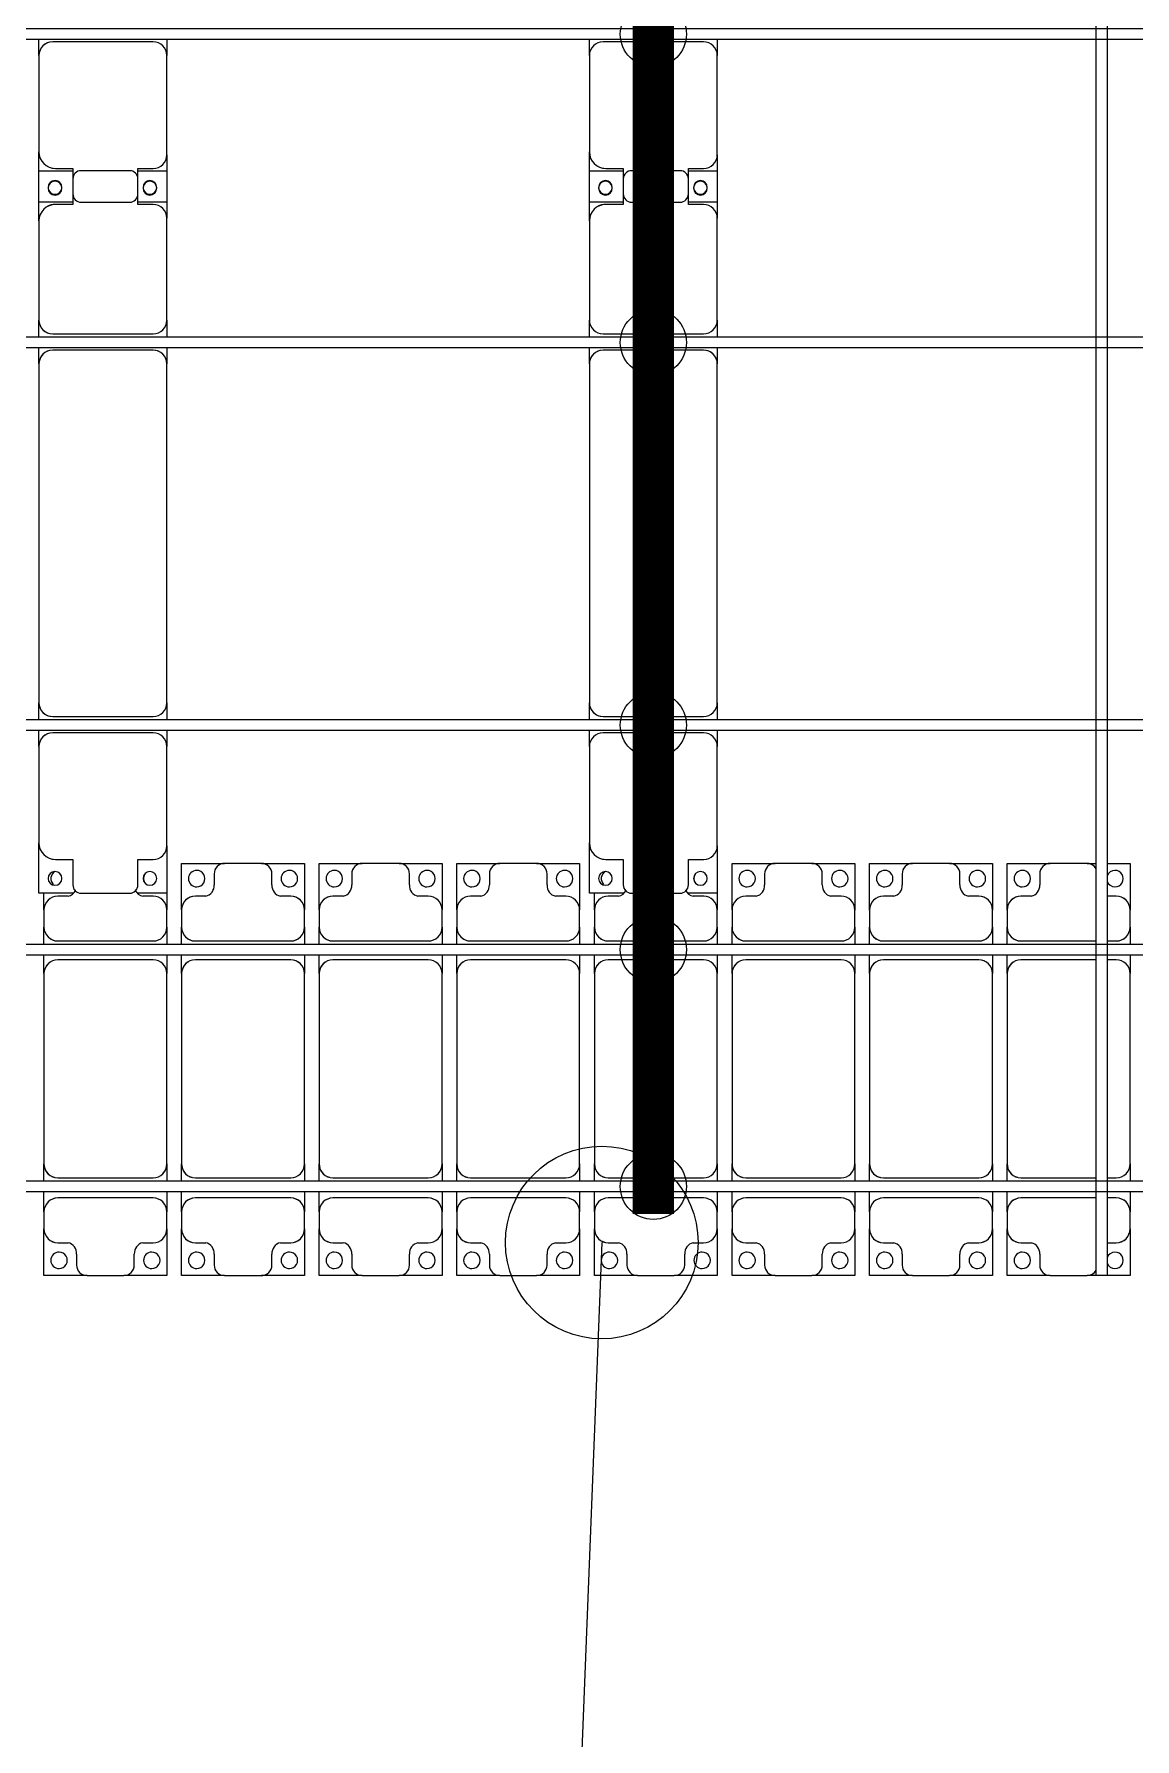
# Model space of a CAD drawing. Header units: millimetres. Extents: x -147246 to 112336, y -213734 to -86506.
# Drawn here: x -72365 to -68365, y -206202 to -200010 of the extents above; entities that cross this region are included whole.
import ezdxf

# ---------------------------------------------------------------- set-up
doc = ezdxf.new("R2010")
doc.units = ezdxf.units.MM
doc.layers.add('A-GENM', color=13, linetype='Continuous', lineweight=9)
doc.layers.add('S-BEAM', color=12, linetype='Continuous', lineweight=9)
for name, color, linetype in [('GC-BICH NEO', 6, 'Continuous'), ('GC-DAY NEO', 5, 'Continuous'), ('GC-HOP 40x60 GIA CUONG', 1, 'Continuous')]:
    doc.layers.add(name, color=color, linetype=linetype)

# ---------------------------------------------------------------- blocks, each defined once
blk = doc.blocks.new('Dầm C52 - Hộp 40x60-25898-BỐ TRÍ KHUNG KẾT CẤU BÈ PIN 05')
at = {"layer": 'S-BEAM', "color": 3, "lineweight": 25}
for p, q in [((-55982.1, 20), (55982.1, 20)), ((55982.1, 20), (55982.1, -20)), ((55982.1, -20), (-55982.1, -20))]:
    blk.add_line(p, q, dxfattribs=at)
blk = doc.blocks.new('Dai phao do pin - DẢI PHAO ĐỠ PIN-V13-BỐ TRÍ KHUNG KẾT CẤU BÈ PIN 05')
at = {"layer": 'A-GENM', "color": 7}
for p, q in [((-1312.2, 241.6), (-1129.7, 241.6)), ((-1312.2, 116.4), (-1312.2, 241.6)), ((-779.7, 241.6), (-1129.7, 241.6)), ((-779.7, 241.6), (-721.5, 241.6)), ((-729.7, -173.4), (-729.7, 191.6)), ((-681.5, 241.6), (-620.3, 241.6)), ((-670.3, 191.6), (-670.3, -173.4)), ((610.3, 241.6), (-620.3, 241.6)), ((610.3, 241.6), (668.5, 241.6)), ((660.3, -173.4), (660.3, 191.6)), ((708.5, 241.6), (769.7, 241.6)), ((719.7, 191.6), (719.7, -173.4)), ((1129.7, 241.6), (769.7, 241.6)), ((1129.7, 241.6), (1312.2, 241.6)), ((1197.8, 241.6), (1380.3, 241.6)), ((1197.8, 118.2), (1197.8, 241.6)), ((1312.2, 241.6), (1312.2, 118.2)), ((1730.3, 241.6), (1380.3, 241.6)), ((1730.3, 241.6), (1788.5, 241.6)), ((1780.3, -173.4), (1780.3, 191.6)), ((-1189.7, 181.6), (-1189.7, 118.2)), ((1189.7, 118.2), (1189.7, 181.6)), ((1320.3, 181.6), (1320.3, 118.2)), ((-1312.2, 88.2), (-1312.2, -88.2)), ((-1189.7, 118.2), (-1282.2, 118.2)), ((1282.2, 118.2), (1189.7, 118.2)), ((1197.8, 88.2), (1197.8, -88.2)), ((1320.3, 118.2), (1227.8, 118.2)), ((1312.2, -88.2), (1312.2, 88.2)), ((-1312.2, -223.4), (-1312.2, -116.4)), ((-1282.2, -118.2), (-1189.7, -118.2)), ((-1189.7, -118.2), (-1189.7, -173.4)), ((1189.7, -173.4), (1189.7, -118.2)), ((1189.7, -118.2), (1282.2, -118.2)), ((1197.8, -223.4), (1197.8, -118.2)), ((1227.8, -118.2), (1320.3, -118.2)), ((1312.2, -118.2), (1312.2, -223.4)), ((1320.3, -118.2), (1320.3, -173.4)), ((-1139.7, -223.4), (-1312.2, -223.4)), ((-1139.7, -223.4), (-779.7, -223.4)), ((-721.5, -223.4), (-779.7, -223.4)), ((-620.3, -223.4), (-681.5, -223.4)), ((-620.3, -223.4), (610.3, -223.4)), ((668.5, -223.4), (610.3, -223.4)), ((769.7, -223.4), (708.5, -223.4)), ((769.7, -223.4), (1139.7, -223.4)), ((1312.2, -223.4), (1139.7, -223.4)), ((1370.3, -223.4), (1197.8, -223.4)), ((1370.3, -223.4), (1730.3, -223.4)), ((1788.5, -223.4), (1730.3, -223.4))]:
    blk.add_line(p, q, dxfattribs=at)
for centre, radius, start, end in [((-1258.6, 183.2), 25, 0, 180), ((-1129.7, 181.6), 60, 90, 180), ((-1129.7, 181.6), 60, 150, 180), ((-779.7, 191.6), 50, 360, 90), ((-779.7, 191.6), 50, 360, 45), ((-620.3, 191.6), 50, 90, 180), ((-620.3, 191.6), 50, 105, 180), ((610.3, 191.6), 50, 360, 90), ((610.3, 191.6), 50, 15, 90), ((769.7, 191.6), 50, 90, 180), ((769.7, 191.6), 50, 135, 180), ((1129.7, 181.6), 60, 360, 90), ((1129.7, 181.6), 60, 360, 30), ((1248.6, 183.2), 25, 360, 180), ((1251.4, 183.2), 25, 0, 180), ((1380.3, 181.6), 60, 90, 180), ((1380.3, 181.6), 60, 150, 180), ((1730.3, 191.6), 50, 360, 90), ((1730.3, 191.6), 50, 360, 45), ((-1258.6, 183.2), 25, 180, 360), ((1248.6, 183.2), 25, 180, 0), ((1251.4, 183.2), 25, 180, 360), ((-1282.2, 88.2), 30, 90, 180), ((-1282.2, 88.2), 30, 120, 134.12017), ((1227.8, 88.2), 30, 90, 180), ((1282.2, 88.2), 30, 360, 90), ((-1282.2, -88.2), 30, 180, 270), ((-1282.2, -88.2), 30, 225.88029, 240), ((1227.8, -88.2), 30, 180, 270), ((1282.2, -88.2), 30, 270, 360), ((-1258.6, -161.8), 25, 0, 180), ((-1258.6, -161.8), 25, 180, 0), ((-1139.7, -173.4), 50, 180, 270), ((-1139.7, -173.4), 50, 180, 225), ((-779.7, -173.4), 50, 270, 360), ((-779.7, -173.4), 50, 315, 360), ((-620.3, -173.4), 50, 180, 270), ((-620.3, -173.4), 50, 180, 270), ((610.3, -173.4), 50, 270, 360), ((610.3, -173.4), 50, 285, 360), ((769.7, -173.4), 50, 180, 270), ((769.7, -173.4), 50, 180, 225), ((1139.7, -173.4), 50, 270, 360), ((1139.7, -173.4), 50, 315, 360), ((1248.6, -161.8), 25, 0, 180), ((1248.6, -161.8), 25, 180, 360), ((1251.4, -161.8), 25, 0, 180), ((1251.4, -161.8), 25, 180, 0), ((1370.3, -173.4), 50, 180, 270), ((1370.3, -173.4), 50, 180, 225), ((1730.3, -173.4), 50, 270, 360), ((1730.3, -173.4), 50, 315, 360)]:
    blk.add_arc(centre, radius, start, end, dxfattribs=at)
blk = doc.blocks.new('Dai phao do pin - DẢI PHAO ĐỠ PIN-V14-BỐ TRÍ KHUNG KẾT CẤU BÈ PIN 05')
at = {"layer": 'A-GENM', "color": 7}
for p, q in [((-1312.2, 241.6), (-1129.7, 241.6)), ((-1312.2, 116.4), (-1312.2, 241.6)), ((-779.7, 241.6), (-1129.7, 241.6)), ((-779.7, 241.6), (-721.5, 241.6)), ((-729.7, -173.4), (-729.7, 191.6)), ((-681.5, 241.6), (-620.3, 241.6)), ((-670.3, 191.6), (-670.3, -173.4)), ((610.3, 241.6), (-620.3, 241.6)), ((610.3, 241.6), (668.5, 241.6)), ((660.3, -173.4), (660.3, 191.6)), ((708.5, 241.6), (769.7, 241.6)), ((719.7, 191.6), (719.7, -173.4)), ((1129.7, 241.6), (769.7, 241.6)), ((1129.7, 241.6), (1312.2, 241.6)), ((1197.8, 241.6), (1380.3, 241.6)), ((1197.8, 118.2), (1197.8, 241.6)), ((1312.2, 241.6), (1312.2, 118.2)), ((1730.3, 241.6), (1380.3, 241.6)), ((1730.3, 241.6), (1788.5, 241.6)), ((1780.3, -173.4), (1780.3, 191.6)), ((-1189.7, 181.6), (-1189.7, 118.2)), ((1189.7, 118.2), (1189.7, 181.6)), ((1320.3, 181.6), (1320.3, 118.2)), ((-1312.2, 88.2), (-1312.2, -88.2)), ((-1189.7, 118.2), (-1282.2, 118.2)), ((1282.2, 118.2), (1189.7, 118.2)), ((1197.8, 88.2), (1197.8, -88.2)), ((1320.3, 118.2), (1227.8, 118.2)), ((1312.2, -88.2), (1312.2, 88.2)), ((-1312.2, -223.4), (-1312.2, -116.4)), ((-1282.2, -118.2), (-1189.7, -118.2)), ((-1189.7, -118.2), (-1189.7, -173.4)), ((1189.7, -173.4), (1189.7, -118.2)), ((1189.7, -118.2), (1282.2, -118.2)), ((1197.8, -223.4), (1197.8, -118.2)), ((1227.8, -118.2), (1320.3, -118.2)), ((1312.2, -118.2), (1312.2, -223.4)), ((1320.3, -118.2), (1320.3, -173.4)), ((-1139.7, -223.4), (-1312.2, -223.4)), ((-1139.7, -223.4), (-779.7, -223.4)), ((-721.5, -223.4), (-779.7, -223.4)), ((-620.3, -223.4), (-681.5, -223.4)), ((-620.3, -223.4), (610.3, -223.4)), ((668.5, -223.4), (610.3, -223.4)), ((769.7, -223.4), (708.5, -223.4)), ((769.7, -223.4), (1139.7, -223.4)), ((1312.2, -223.4), (1139.7, -223.4)), ((1370.3, -223.4), (1197.8, -223.4)), ((1370.3, -223.4), (1730.3, -223.4)), ((1788.5, -223.4), (1730.3, -223.4))]:
    blk.add_line(p, q, dxfattribs=at)
for centre, radius, start, end in [((-1258.6, 183.2), 25, 0, 180), ((-1129.7, 181.6), 60, 90, 180), ((-1129.7, 181.6), 60, 150, 180), ((-779.7, 191.6), 50, 360, 90), ((-779.7, 191.6), 50, 360, 45), ((-620.3, 191.6), 50, 90, 180), ((-620.3, 191.6), 50, 105, 180), ((610.3, 191.6), 50, 360, 90), ((610.3, 191.6), 50, 15, 90), ((769.7, 191.6), 50, 90, 180), ((769.7, 191.6), 50, 135, 180), ((1129.7, 181.6), 60, 360, 90), ((1129.7, 181.6), 60, 360, 30), ((1248.6, 183.2), 25, 360, 180), ((1251.4, 183.2), 25, 0, 180), ((1380.3, 181.6), 60, 90, 180), ((1380.3, 181.6), 60, 150, 180), ((1730.3, 191.6), 50, 360, 90), ((1730.3, 191.6), 50, 360, 45), ((-1258.6, 183.2), 25, 180, 360), ((1248.6, 183.2), 25, 180, 0), ((1251.4, 183.2), 25, 180, 360), ((-1282.2, 88.2), 30, 90, 180), ((-1282.2, 88.2), 30, 120, 134.11972), ((1227.8, 88.2), 30, 90, 180), ((1282.2, 88.2), 30, 360, 90), ((-1282.2, -88.2), 30, 180, 270), ((-1282.2, -88.2), 30, 225.88074, 240), ((1227.8, -88.2), 30, 180, 270), ((1282.2, -88.2), 30, 270, 360), ((-1258.6, -161.8), 25, 0, 180), ((-1258.6, -161.8), 25, 180, 0), ((-1139.7, -173.4), 50, 180, 270), ((-1139.7, -173.4), 50, 180.63058, 225), ((-779.7, -173.4), 50, 270, 360), ((-779.7, -173.4), 50, 315, 360), ((-620.3, -173.4), 50, 180, 270), ((-620.3, -173.4), 50, 180, 270), ((610.3, -173.4), 50, 270, 360), ((610.3, -173.4), 50, 285, 360), ((769.7, -173.4), 50, 180, 270), ((769.7, -173.4), 50, 180, 225), ((1139.7, -173.4), 50, 270, 360), ((1139.7, -173.4), 50, 315, 360), ((1248.6, -161.8), 25, 0, 180), ((1248.6, -161.8), 25, 180, 360), ((1251.4, -161.8), 25, 0, 180), ((1251.4, -161.8), 25, 180, 0), ((1370.3, -173.4), 50, 180, 270), ((1370.3, -173.4), 50, 180, 225), ((1730.3, -173.4), 50, 270, 360), ((1730.3, -173.4), 50, 315, 360)]:
    blk.add_arc(centre, radius, start, end, dxfattribs=at)
blk = doc.blocks.new('Dai phaodi lai - DẢI PHAO ĐI LẠI-25020-BỐ TRÍ KHUNG KẾT CẤU BÈ PIN 05')
at = {"layer": 'A-GENM', "color": 7}
for p, q in [((24276.8, 748.4), (24433.1, 748.4)), ((24276.8, 579.3), (24276.8, 748.4)), ((24566.9, 748.4), (24433.1, 748.4)), ((24566.9, 748.4), (24723.2, 748.4)), ((24723.2, 748.4), (24723.2, 579.3)), ((24776.8, 748.4), (24933.1, 748.4)), ((24776.8, 579.3), (24776.8, 748.4)), ((25066.9, 748.4), (24933.1, 748.4)), ((25066.9, 748.4), (25223.2, 748.4)), ((25223.2, 748.4), (25223.2, 579.3)), ((25276.8, 748.4), (25433.1, 748.4)), ((25276.8, 579.3), (25276.8, 748.4)), ((25566.9, 748.4), (25433.1, 748.4)), ((25566.9, 748.4), (25723.2, 748.4)), ((25723.2, 748.4), (25723.2, 579.3)), ((26276.8, 748.4), (26433.1, 748.4)), ((26276.8, 579.3), (26276.8, 748.4)), ((26566.9, 748.4), (26433.1, 748.4)), ((26566.9, 748.4), (26723.2, 748.4)), ((26723.2, 748.4), (26723.2, 579.3)), ((26776.8, 748.4), (26933.1, 748.4)), ((26776.8, 579.3), (26776.8, 748.4)), ((27066.9, 748.4), (26933.1, 748.4)), ((27066.9, 748.4), (27223.2, 748.4)), ((27223.2, 748.4), (27223.2, 579.3)), ((27276.8, 748.4), (27433.1, 748.4)), ((27276.8, 579.3), (27276.8, 748.4)), ((27566.9, 748.4), (27433.1, 748.4)), ((27566.9, 748.4), (27600, 748.4)), ((27640, 748.4), (27723.2, 748.4)), ((27723.2, 748.4), (27723.2, 579.3)), ((24395.1, 710.4), (24395.1, 670.7)), ((24604.9, 670.7), (24604.9, 710.4)), ((24895.1, 710.4), (24895.1, 670.7)), ((25104.9, 670.7), (25104.9, 710.4)), ((25395.1, 710.4), (25395.1, 670.7)), ((25604.9, 670.7), (25604.9, 710.4)), ((26395.1, 710.4), (26395.1, 670.7)), ((26604.9, 670.7), (26604.9, 710.4)), ((26895.1, 710.4), (26895.1, 670.7)), ((27104.9, 670.7), (27104.9, 710.4)), ((27395.1, 710.4), (27395.1, 670.7)), ((23776.8, 579.3), (23776.8, 641.7)), ((23864.3, 629.3), (23826.8, 629.3)), ((24173.2, 629.3), (24135.7, 629.3)), ((24223.2, 640.7), (24223.2, 579.3)), ((24364.3, 629.3), (24326.8, 629.3)), ((24673.2, 629.3), (24635.7, 629.3)), ((24864.3, 629.3), (24826.8, 629.3)), ((25173.2, 629.3), (25135.7, 629.3)), ((25364.3, 629.3), (25326.8, 629.3)), ((25673.2, 629.3), (25635.7, 629.3)), ((25776.8, 579.3), (25776.8, 641.7)), ((25864.3, 629.3), (25826.8, 629.3)), ((26173.2, 629.3), (26135.7, 629.3)), ((26223.2, 640.7), (26223.2, 579.3)), ((26364.3, 629.3), (26326.8, 629.3)), ((26673.2, 629.3), (26635.7, 629.3)), ((26864.3, 629.3), (26826.8, 629.3)), ((27173.2, 629.3), (27135.7, 629.3)), ((27364.3, 629.3), (27326.8, 629.3)), ((27673.2, 629.3), (27640, 629.3)), ((23776.8, 579.3), (23776.8, 516.7)), ((24223.2, 516.7), (24223.2, 579.3)), ((24276.8, 579.3), (24276.8, 516.7)), ((24723.2, 516.7), (24723.2, 579.3)), ((24776.8, 579.3), (24776.8, 516.7)), ((25223.2, 516.7), (25223.2, 579.3)), ((25276.8, 579.3), (25276.8, 516.7)), ((25723.2, 516.7), (25723.2, 579.3)), ((25776.8, 579.3), (25776.8, 516.7)), ((26223.2, 516.7), (26223.2, 579.3)), ((26276.8, 579.3), (26276.8, 516.7)), ((26723.2, 516.7), (26723.2, 579.3)), ((26776.8, 579.3), (26776.8, 516.7)), ((27223.2, 516.7), (27223.2, 579.3)), ((27276.8, 579.3), (27276.8, 516.7)), ((27723.2, 516.7), (27723.2, 579.3)), ((23776.8, 455.5), (23776.8, 516.7)), ((24223.2, 516.7), (24223.2, 455.5)), ((24276.8, 455.5), (24276.8, 516.7)), ((24723.2, 516.7), (24723.2, 455.5)), ((24776.8, 455.5), (24776.8, 516.7)), ((25223.2, 516.7), (25223.2, 455.5)), ((25276.8, 455.5), (25276.8, 516.7)), ((25723.2, 516.7), (25723.2, 455.5)), ((25776.8, 455.5), (25776.8, 516.7)), ((26223.2, 516.7), (26223.2, 455.5)), ((26276.8, 455.5), (26276.8, 516.7)), ((26723.2, 516.7), (26723.2, 455.5)), ((26776.8, 455.5), (26776.8, 516.7)), ((27223.2, 516.7), (27223.2, 455.5)), ((27276.8, 455.5), (27276.8, 516.7)), ((27723.2, 516.7), (27723.2, 455.5)), ((23826.8, 466.7), (24173.2, 466.7)), ((24326.8, 466.7), (24673.2, 466.7)), ((24826.8, 466.7), (25173.2, 466.7)), ((25326.8, 466.7), (25673.2, 466.7)), ((25826.8, 466.7), (26173.2, 466.7)), ((26326.8, 466.7), (26673.2, 466.7)), ((26826.8, 466.7), (27173.2, 466.7)), ((27326.8, 466.7), (27600, 466.7)), ((27640, 466.7), (27673.2, 466.7)), ((23776.8, 348.3), (23776.8, 415.5)), ((24173.2, 398.3), (23826.8, 398.3)), ((24223.2, 415.5), (24223.2, 348.3)), ((24276.8, 348.3), (24276.8, 415.5)), ((24673.2, 398.3), (24326.8, 398.3)), ((24723.2, 415.5), (24723.2, 348.3)), ((24776.8, 348.3), (24776.8, 415.5)), ((25173.2, 398.3), (24826.8, 398.3)), ((25223.2, 415.5), (25223.2, 348.3)), ((25276.8, 348.3), (25276.8, 415.5)), ((25673.2, 398.3), (25326.8, 398.3)), ((25723.2, 415.5), (25723.2, 348.3)), ((25776.8, 348.3), (25776.8, 415.5)), ((26173.2, 398.3), (25826.8, 398.3)), ((26223.2, 415.5), (26223.2, 348.3)), ((26276.8, 348.3), (26276.8, 415.5)), ((26673.2, 398.3), (26326.8, 398.3)), ((26723.2, 415.5), (26723.2, 348.3)), ((26776.8, 348.3), (26776.8, 415.5)), ((27173.2, 398.3), (26826.8, 398.3)), ((27223.2, 415.5), (27223.2, 348.3)), ((27276.8, 348.3), (27276.8, 415.5)), ((27600, 398.3), (27326.8, 398.3)), ((27673.2, 398.3), (27640, 398.3)), ((27723.2, 415.5), (27723.2, 348.3)), ((23776.8, 348.3), (23776.8, -343.3)), ((24223.2, -343.3), (24223.2, 348.3)), ((24276.8, 348.3), (24276.8, -343.3)), ((24723.2, -343.3), (24723.2, 348.3)), ((24776.8, 348.3), (24776.8, -343.3)), ((25223.2, -343.3), (25223.2, 348.3)), ((25276.8, 348.3), (25276.8, -343.3)), ((25723.2, -343.3), (25723.2, 348.3)), ((25776.8, 348.3), (25776.8, -343.3)), ((26223.2, -343.3), (26223.2, 348.3)), ((26276.8, 348.3), (26276.8, -343.3)), ((26723.2, -343.3), (26723.2, 348.3)), ((26776.8, 348.3), (26776.8, -343.3)), ((27223.2, -343.3), (27223.2, 348.3)), ((27276.8, 348.3), (27276.8, -343.3)), ((27723.2, -343.3), (27723.2, 348.3)), ((23776.8, -404.5), (23776.8, -343.3)), ((24223.2, -343.3), (24223.2, -404.5)), ((24276.8, -404.5), (24276.8, -343.3)), ((24723.2, -343.3), (24723.2, -404.5)), ((24776.8, -404.5), (24776.8, -343.3)), ((25223.2, -343.3), (25223.2, -404.5)), ((25276.8, -404.5), (25276.8, -343.3)), ((25723.2, -343.3), (25723.2, -404.5)), ((25776.8, -404.5), (25776.8, -343.3)), ((26223.2, -343.3), (26223.2, -404.5)), ((26276.8, -404.5), (26276.8, -343.3)), ((26723.2, -343.3), (26723.2, -404.5)), ((26776.8, -404.5), (26776.8, -343.3)), ((27223.2, -343.3), (27223.2, -404.5)), ((27276.8, -404.5), (27276.8, -343.3)), ((27723.2, -343.3), (27723.2, -404.5)), ((23826.8, -393.3), (24173.2, -393.3)), ((24326.8, -393.3), (24673.2, -393.3)), ((24826.8, -393.3), (25173.2, -393.3)), ((25326.8, -393.3), (25673.2, -393.3)), ((25826.8, -393.3), (26173.2, -393.3)), ((26326.8, -393.3), (26673.2, -393.3)), ((26826.8, -393.3), (27173.2, -393.3)), ((27326.8, -393.3), (27600, -393.3)), ((27640, -393.3), (27673.2, -393.3)), ((23776.8, -516.7), (23776.8, -444.5)), ((24173.2, -466.7), (23826.8, -466.7)), ((24223.2, -444.5), (24223.2, -516.7)), ((24276.8, -516.7), (24276.8, -444.5)), ((24673.2, -466.7), (24326.8, -466.7)), ((24723.2, -444.5), (24723.2, -516.7)), ((24776.8, -516.7), (24776.8, -444.5)), ((25173.2, -466.7), (24826.8, -466.7)), ((25223.2, -444.5), (25223.2, -516.7)), ((25276.8, -516.7), (25276.8, -444.5)), ((25673.2, -466.7), (25326.8, -466.7)), ((25723.2, -444.5), (25723.2, -516.7)), ((25776.8, -516.7), (25776.8, -444.5)), ((26173.2, -466.7), (25826.8, -466.7)), ((26223.2, -444.5), (26223.2, -516.7)), ((26276.8, -516.7), (26276.8, -444.5)), ((26673.2, -466.7), (26326.8, -466.7)), ((26723.2, -444.5), (26723.2, -516.7)), ((26776.8, -516.7), (26776.8, -444.5)), ((27173.2, -466.7), (26826.8, -466.7)), ((27223.2, -444.5), (27223.2, -516.7)), ((27276.8, -516.7), (27276.8, -444.5)), ((27600, -466.7), (27326.8, -466.7)), ((27673.2, -466.7), (27640, -466.7)), ((27723.2, -444.5), (27723.2, -516.7)), ((23776.8, -516.7), (23776.8, -579.3)), ((24223.2, -579.3), (24223.2, -516.7)), ((24276.8, -516.7), (24276.8, -579.3)), ((24723.2, -579.3), (24723.2, -516.7)), ((24776.8, -516.7), (24776.8, -579.3)), ((25223.2, -579.3), (25223.2, -516.7)), ((25276.8, -516.7), (25276.8, -579.3)), ((25723.2, -579.3), (25723.2, -516.7)), ((25776.8, -516.7), (25776.8, -579.3)), ((26223.2, -579.3), (26223.2, -516.7)), ((26276.8, -516.7), (26276.8, -579.3)), ((26723.2, -579.3), (26723.2, -516.7)), ((26776.8, -516.7), (26776.8, -579.3)), ((27223.2, -579.3), (27223.2, -516.7)), ((27276.8, -516.7), (27276.8, -579.3)), ((27723.2, -579.3), (27723.2, -516.7)), ((23776.8, -748.4), (23776.8, -579.3)), ((24223.2, -579.3), (24223.2, -748.4)), ((24276.8, -748.4), (24276.8, -579.3)), ((24723.2, -579.3), (24723.2, -748.4)), ((24776.8, -748.4), (24776.8, -579.3)), ((25223.2, -579.3), (25223.2, -748.4)), ((25276.8, -748.4), (25276.8, -579.3)), ((25723.2, -579.3), (25723.2, -748.4)), ((25776.8, -748.4), (25776.8, -579.3)), ((26223.2, -579.3), (26223.2, -748.4)), ((26276.8, -748.4), (26276.8, -579.3)), ((26723.2, -579.3), (26723.2, -748.4)), ((26776.8, -748.4), (26776.8, -579.3)), ((27223.2, -579.3), (27223.2, -748.4)), ((27276.8, -748.4), (27276.8, -579.3)), ((27723.2, -579.3), (27723.2, -748.4)), ((23826.8, -629.3), (23864.3, -629.3)), ((23895.1, -670.7), (23895.1, -710.4)), ((24104.9, -710.4), (24104.9, -670.7)), ((24135.7, -629.3), (24173.2, -629.3)), ((24326.8, -629.3), (24364.3, -629.3)), ((24395.1, -670.7), (24395.1, -710.4)), ((24604.9, -710.4), (24604.9, -670.7)), ((24635.7, -629.3), (24673.2, -629.3)), ((24826.8, -629.3), (24864.3, -629.3)), ((24895.1, -670.7), (24895.1, -710.4)), ((25104.9, -710.4), (25104.9, -670.7)), ((25135.7, -629.3), (25173.2, -629.3)), ((25326.8, -629.3), (25364.3, -629.3)), ((25395.1, -670.7), (25395.1, -710.4)), ((25604.9, -710.4), (25604.9, -670.7)), ((25635.7, -629.3), (25673.2, -629.3)), ((25826.8, -629.3), (25864.3, -629.3)), ((25895.1, -670.7), (25895.1, -710.4)), ((26104.9, -710.4), (26104.9, -670.7)), ((26135.7, -629.3), (26173.2, -629.3)), ((26326.8, -629.3), (26364.3, -629.3)), ((26395.1, -670.7), (26395.1, -710.4)), ((26604.9, -710.4), (26604.9, -670.7)), ((26635.7, -629.3), (26673.2, -629.3)), ((26826.8, -629.3), (26864.3, -629.3)), ((26895.1, -670.7), (26895.1, -710.4)), ((27104.9, -710.4), (27104.9, -670.7)), ((27135.7, -629.3), (27173.2, -629.3)), ((27326.8, -629.3), (27364.3, -629.3)), ((27395.1, -670.7), (27395.1, -710.4)), ((27640, -629.3), (27673.2, -629.3)), ((23933.1, -748.4), (23776.8, -748.4)), ((23933.1, -748.4), (24066.9, -748.4)), ((24223.2, -748.4), (24066.9, -748.4)), ((24433.1, -748.4), (24276.8, -748.4)), ((24433.1, -748.4), (24566.9, -748.4)), ((24723.2, -748.4), (24566.9, -748.4)), ((24933.1, -748.4), (24776.8, -748.4)), ((24933.1, -748.4), (25066.9, -748.4)), ((25223.2, -748.4), (25066.9, -748.4)), ((25433.1, -748.4), (25276.8, -748.4)), ((25433.1, -748.4), (25566.9, -748.4)), ((25723.2, -748.4), (25566.9, -748.4)), ((25933.1, -748.4), (25776.8, -748.4)), ((25933.1, -748.4), (26066.9, -748.4)), ((26223.2, -748.4), (26066.9, -748.4)), ((26433.1, -748.4), (26276.8, -748.4)), ((26433.1, -748.4), (26566.9, -748.4)), ((26723.2, -748.4), (26566.9, -748.4)), ((26933.1, -748.4), (26776.8, -748.4)), ((26933.1, -748.4), (27066.9, -748.4)), ((27223.2, -748.4), (27066.9, -748.4)), ((27433.1, -748.4), (27276.8, -748.4)), ((27433.1, -748.4), (27566.9, -748.4)), ((27600, -748.4), (27566.9, -748.4)), ((27723.2, -748.4), (27640, -748.4))]:
    blk.add_line(p, q, dxfattribs=at)
for centre, radius, start, end in [((24433.1, 710.4), 38, 90, 180), ((24433.1, 710.4), 38, 90, 135), ((24566.9, 710.4), 38, 360, 90), ((24566.9, 710.4), 38, 56.08165, 90), ((24933.1, 710.4), 38, 90, 180), ((24933.1, 710.4), 38, 90, 135), ((25066.9, 710.4), 38, 0, 90), ((25066.9, 710.4), 38, 45, 90), ((25433.1, 710.4), 38, 90, 180), ((25433.1, 710.4), 38, 90, 135), ((25566.9, 710.4), 38, 360, 90), ((25566.9, 710.4), 38, 45, 90), ((26433.1, 710.4), 38, 90, 180), ((26433.1, 710.4), 38, 90, 135), ((26566.9, 710.4), 38, 360, 90), ((26566.9, 710.4), 38, 45, 90), ((26933.1, 710.4), 38, 90, 180), ((26933.1, 710.4), 38, 90, 135), ((27066.9, 710.4), 38, 360, 90), ((27066.9, 710.4), 38, 45, 90), ((27433.1, 710.4), 38, 90, 180), ((27433.1, 710.4), 38, 90, 135), ((27566.9, 710.4), 38, 30, 90), ((27566.9, 710.4), 38, 45, 90), ((23831.6, 693.3), 30, 120, 225), ((24168.4, 693.3), 30, 150, 208.68971), ((24331.6, 693.3), 30, 90, 270), ((24331.6, 693.3), 30, 270, 90), ((24668.4, 693.3), 30, 90, 270), ((24668.4, 693.3), 30, 270, 90), ((24831.6, 693.3), 30, 90, 270), ((24831.6, 693.3), 30, 270, 90), ((25168.4, 693.3), 30, 90, 270), ((25168.4, 693.3), 30, 270, 90), ((25331.6, 693.3), 30, 90, 270), ((25331.6, 693.3), 30, 270, 90), ((25668.4, 693.3), 30, 90, 270), ((25668.4, 693.3), 30, 270, 90), ((25831.6, 693.3), 30, 120, 225), ((26168.4, 693.3), 30, 150, 208.69166), ((26331.6, 693.3), 30, 90, 270), ((26331.6, 693.3), 30, 270, 90), ((26668.4, 693.3), 30, 90, 270), ((26668.4, 693.3), 30, 270, 90), ((26831.6, 693.3), 30, 90, 270), ((26831.6, 693.3), 30, 270, 90), ((27168.4, 693.3), 30, 90, 270), ((27168.4, 693.3), 30, 270, 90), ((27331.6, 693.3), 30, 90, 270), ((27331.6, 693.3), 30, 270, 90), ((27668.4, 693.3), 30, 90, 162.10349), ((27668.4, 693.3), 30, 197.89651, 270), ((27668.4, 693.3), 30, 270, 90), ((23826.8, 579.3), 50, 90, 180), ((23826.8, 579.3), 50, 90, 135), ((23855.2, 668.2), 40, 283.18854, 336.12144), ((24144.8, 668.2), 40, 203.87838, 256.81146), ((24173.2, 579.3), 50, 0, 90), ((24173.2, 579.3), 50, 45, 90), ((24326.8, 579.3), 50, 90, 180), ((24326.8, 579.3), 50, 90, 135), ((24355.2, 668.2), 40, 283.18854, 3.50807), ((24644.8, 668.2), 40, 176.49193, 256.81146), ((24673.2, 579.3), 50, 0, 90), ((24673.2, 579.3), 50, 45, 90), ((24826.8, 579.3), 50, 90, 180), ((24826.8, 579.3), 50, 90, 135), ((24855.2, 668.2), 40, 283.18854, 3.50807), ((25144.8, 668.2), 40, 176.49193, 256.81146), ((25173.2, 579.3), 50, 0, 90), ((25173.2, 579.3), 50, 45, 90), ((25326.8, 579.3), 50, 90, 180), ((25326.8, 579.3), 50, 90, 135), ((25355.2, 668.2), 40, 283.18854, 3.50807), ((25644.8, 668.2), 40, 176.49193, 256.81146), ((25673.2, 579.3), 50, 360, 90), ((25673.2, 579.3), 50, 45, 90), ((25826.8, 579.3), 50, 90, 180), ((25826.8, 579.3), 50, 90, 135), ((25855.2, 668.2), 40, 283.18854, 336.1209), ((26144.8, 668.2), 40, 203.87892, 256.81146), ((26173.2, 579.3), 50, 0, 90), ((26173.2, 579.3), 50, 45, 89.15751), ((26326.8, 579.3), 50, 90, 180), ((26326.8, 579.3), 50, 90, 135), ((26355.2, 668.2), 40, 283.18854, 3.50807), ((26644.8, 668.2), 40, 176.49193, 256.81146), ((26673.2, 579.3), 50, 0, 90), ((26673.2, 579.3), 50, 45, 90), ((26826.8, 579.3), 50, 90, 180), ((26826.8, 579.3), 50, 90, 135), ((26855.2, 668.2), 40, 283.18854, 3.50807), ((27144.8, 668.2), 40, 176.49193, 256.81146), ((27173.2, 579.3), 50, 0, 90), ((27173.2, 579.3), 50, 45, 90), ((27326.8, 579.3), 50, 90, 180), ((27326.8, 579.3), 50, 90, 135), ((27355.2, 668.2), 40, 283.18854, 3.50807), ((27673.2, 579.3), 50, 0, 90), ((27673.2, 579.3), 50, 45, 90), ((23826.8, 516.7), 50, 180, 270), ((24173.2, 516.7), 50, 270, 0), ((24326.8, 516.7), 50, 180, 270), ((24673.2, 516.7), 50, 270, 360), ((24826.8, 516.7), 50, 180, 270), ((25173.2, 516.7), 50, 270, 0), ((25326.8, 516.7), 50, 180, 270), ((25673.2, 516.7), 50, 270, 0), ((25826.8, 516.7), 50, 180, 270), ((26173.2, 516.7), 50, 270, 360), ((26326.8, 516.7), 50, 180, 270), ((26673.2, 516.7), 50, 270, 0), ((26826.8, 516.7), 50, 180, 270), ((27173.2, 516.7), 50, 270, 360), ((27326.8, 516.7), 50, 180, 270), ((27673.2, 516.7), 50, 270, 360), ((23826.8, 516.7), 50, 225, 270), ((24173.2, 516.7), 50, 270, 315), ((24326.8, 516.7), 50, 225, 270), ((24673.2, 516.7), 50, 270, 315), ((24826.8, 516.7), 50, 225, 270), ((25173.2, 516.7), 50, 270, 315), ((25326.8, 516.7), 50, 225, 270), ((25673.2, 516.7), 50, 270, 315), ((25826.8, 516.7), 50, 225, 270), ((26173.2, 516.7), 50, 270.84324, 315), ((26326.8, 516.7), 50, 225, 270), ((26673.2, 516.7), 50, 270, 315), ((26826.8, 516.7), 50, 225, 270), ((27173.2, 516.7), 50, 270, 315), ((27326.8, 516.7), 50, 225, 270), ((27673.2, 516.7), 50, 270, 315), ((23826.8, 348.3), 50, 90, 180), ((23826.8, 348.3), 50, 120, 165), ((24173.2, 348.3), 50, 360, 90), ((24173.2, 348.3), 50, 45, 90), ((24326.8, 348.3), 50, 90, 180), ((24326.8, 348.3), 50, 120, 165), ((24673.2, 348.3), 50, 0, 90), ((24673.2, 348.3), 50, 45, 90), ((24826.8, 348.3), 50, 90, 180), ((24826.8, 348.3), 50, 120, 165), ((25173.2, 348.3), 50, 0, 90), ((25173.2, 348.3), 50, 45, 90), ((25326.8, 348.3), 50, 90, 180), ((25326.8, 348.3), 50, 120, 165), ((25673.2, 348.3), 50, 360, 90), ((25673.2, 348.3), 50, 45, 90), ((25826.8, 348.3), 50, 90, 180), ((25826.8, 348.3), 50, 120, 165), ((26173.2, 348.3), 50, 0, 90), ((26173.2, 348.3), 50, 45, 90), ((26326.8, 348.3), 50, 90, 180), ((26326.8, 348.3), 50, 120, 165), ((26673.2, 348.3), 50, 0, 90), ((26673.2, 348.3), 50, 45, 90), ((26826.8, 348.3), 50, 90, 180), ((26826.8, 348.3), 50, 120, 165), ((27173.2, 348.3), 50, 0, 90), ((27173.2, 348.3), 50, 45, 90), ((27326.8, 348.3), 50, 90, 180), ((27326.8, 348.3), 50, 120, 165), ((27673.2, 348.3), 50, 360, 90), ((27673.2, 348.3), 50, 45, 90), ((23826.8, -343.3), 50, 180, 270), ((23826.8, -343.3), 50, 180, 255), ((24173.2, -343.3), 50, 270, 360), ((24173.2, -343.3), 50, 315, 360), ((24326.8, -343.3), 50, 180, 270), ((24326.8, -343.3), 50, 180, 255), ((24673.2, -343.3), 50, 270, 0), ((24673.2, -343.3), 50, 315, 0), ((24826.8, -343.3), 50, 180, 270), ((24826.8, -343.3), 50, 180, 255), ((25173.2, -343.3), 50, 270, 360), ((25173.2, -343.3), 50, 315, 360), ((25326.8, -343.3), 50, 180, 270), ((25326.8, -343.3), 50, 180, 255), ((25673.2, -343.3), 50, 270, 0), ((25673.2, -343.3), 50, 315, 0), ((25826.8, -343.3), 50, 180, 270), ((25826.8, -343.3), 50, 180, 255), ((26173.2, -343.3), 50, 270, 0), ((26173.2, -343.3), 50, 315, 0), ((26326.8, -343.3), 50, 180, 270), ((26326.8, -343.3), 50, 180, 255), ((26673.2, -343.3), 50, 270, 0), ((26673.2, -343.3), 50, 315, 0), ((26826.8, -343.3), 50, 180, 270), ((26826.8, -343.3), 50, 180, 255), ((27173.2, -343.3), 50, 270, 0), ((27173.2, -343.3), 50, 315, 0), ((27326.8, -343.3), 50, 180, 270), ((27326.8, -343.3), 50, 180, 255), ((27673.2, -343.3), 50, 270, 0), ((27673.2, -343.3), 50, 315, 0), ((23826.8, -516.7), 50, 90, 180), ((23826.8, -516.7), 50, 90, 135), ((24173.2, -516.7), 50, 0, 90), ((24173.2, -516.7), 50, 45, 90), ((24326.8, -516.7), 50, 90, 180), ((24326.8, -516.7), 50, 90, 135), ((24673.2, -516.7), 50, 0, 90), ((24673.2, -516.7), 50, 45, 90), ((24826.8, -516.7), 50, 90, 180), ((24826.8, -516.7), 50, 90, 135), ((25173.2, -516.7), 50, 0, 90), ((25173.2, -516.7), 50, 45, 90), ((25326.8, -516.7), 50, 90, 180), ((25326.8, -516.7), 50, 90, 135), ((25673.2, -516.7), 50, 360, 90), ((25673.2, -516.7), 50, 45, 90), ((25826.8, -516.7), 50, 90, 180), ((25826.8, -516.7), 50, 90, 135), ((26173.2, -516.7), 50, 0, 90), ((26173.2, -516.7), 50, 45, 90), ((26326.8, -516.7), 50, 90, 180), ((26326.8, -516.7), 50, 90, 135), ((26673.2, -516.7), 50, 0, 90), ((26673.2, -516.7), 50, 45, 90), ((26826.8, -516.7), 50, 90, 180), ((26826.8, -516.7), 50, 90, 135), ((27173.2, -516.7), 50, 360, 90), ((27173.2, -516.7), 50, 45, 90), ((27326.8, -516.7), 50, 90, 180), ((27326.8, -516.7), 50, 90, 135), ((27673.2, -516.7), 50, 0, 90), ((27673.2, -516.7), 50, 45, 90), ((23826.8, -579.3), 50, 180, 270), ((23826.8, -579.3), 50, 225, 270), ((24173.2, -579.3), 50, 270, 0), ((24173.2, -579.3), 50, 270, 315), ((24326.8, -579.3), 50, 180, 270), ((24326.8, -579.3), 50, 225, 270), ((24673.2, -579.3), 50, 270, 360), ((24673.2, -579.3), 50, 270, 315), ((24826.8, -579.3), 50, 180, 270), ((24826.8, -579.3), 50, 225, 270), ((25173.2, -579.3), 50, 270, 0), ((25173.2, -579.3), 50, 270, 315), ((25326.8, -579.3), 50, 180, 270), ((25326.8, -579.3), 50, 225, 270), ((25673.2, -579.3), 50, 270, 0), ((25673.2, -579.3), 50, 270, 315), ((25826.8, -579.3), 50, 180, 270), ((25826.8, -579.3), 50, 225, 270), ((26173.2, -579.3), 50, 270, 0), ((26173.2, -579.3), 50, 270, 315), ((26326.8, -579.3), 50, 180, 270), ((26326.8, -579.3), 50, 225, 270), ((26673.2, -579.3), 50, 270, 0), ((26673.2, -579.3), 50, 270, 315), ((26826.8, -579.3), 50, 180, 270), ((26826.8, -579.3), 50, 225, 270), ((27173.2, -579.3), 50, 270, 360), ((27173.2, -579.3), 50, 270, 315), ((27326.8, -579.3), 50, 180, 270), ((27326.8, -579.3), 50, 225, 270), ((27673.2, -579.3), 50, 270, 360), ((27673.2, -579.3), 50, 270, 315), ((23831.6, -693.3), 30, 90, 270), ((23831.6, -693.3), 30, 270, 90), ((23855.2, -668.2), 40, 356.49193, 76.81146), ((24144.8, -668.2), 40, 103.18854, 183.50807), ((24168.4, -693.3), 30, 90, 270), ((24168.4, -693.3), 30, 270, 90), ((24331.6, -693.3), 30, 90, 270), ((24331.6, -693.3), 30, 270, 90), ((24355.2, -668.2), 40, 356.49193, 76.81146), ((24644.8, -668.2), 40, 103.18854, 183.50807), ((24668.4, -693.3), 30, 90, 270), ((24668.4, -693.3), 30, 270, 90), ((24831.6, -693.3), 30, 90, 270), ((24831.6, -693.3), 30, 270, 90), ((24855.2, -668.2), 40, 356.49193, 76.81146), ((25144.8, -668.2), 40, 103.18854, 183.50807), ((25168.4, -693.3), 30, 90, 270), ((25168.4, -693.3), 30, 270, 90), ((25331.6, -693.3), 30, 90, 270), ((25331.6, -693.3), 30, 270, 90), ((25355.2, -668.2), 40, 356.49193, 76.81146), ((25644.8, -668.2), 40, 103.18854, 183.50807), ((25668.4, -693.3), 30, 90, 270), ((25668.4, -693.3), 30, 270, 90), ((25831.6, -693.3), 30, 90, 270), ((25831.6, -693.3), 30, 270, 90), ((25855.2, -668.2), 40, 356.49193, 76.81146), ((26144.8, -668.2), 40, 103.18854, 183.50807), ((26168.4, -693.3), 30, 90, 270), ((26168.4, -693.3), 30, 270, 90), ((26331.6, -693.3), 30, 90, 270), ((26331.6, -693.3), 30, 270, 90), ((26355.2, -668.2), 40, 356.49193, 76.81146), ((26644.8, -668.2), 40, 103.18854, 183.50807), ((26668.4, -693.3), 30, 90, 270), ((26668.4, -693.3), 30, 270, 90), ((26831.6, -693.3), 30, 90, 270), ((26831.6, -693.3), 30, 270, 90), ((26855.2, -668.2), 40, 356.49193, 76.81146), ((27144.8, -668.2), 40, 103.18854, 183.50807), ((27168.4, -693.3), 30, 90, 270), ((27168.4, -693.3), 30, 270, 90), ((27331.6, -693.3), 30, 90, 270), ((27331.6, -693.3), 30, 270, 90), ((27355.2, -668.2), 40, 356.49193, 76.81146), ((27668.4, -693.3), 30, 90, 162.10349), ((27668.4, -693.3), 30, 270, 90), ((23933.1, -710.4), 38, 180, 270), ((23933.1, -710.4), 38, 225, 270), ((24066.9, -710.4), 38, 270, 360), ((24066.9, -710.4), 38, 270, 315), ((24433.1, -710.4), 38, 180, 270), ((24433.1, -710.4), 38, 225, 270), ((24566.9, -710.4), 38, 270, 360), ((24566.9, -710.4), 38, 270, 303.92965), ((24933.1, -710.4), 38, 180, 270), ((24933.1, -710.4), 38, 225, 270), ((25066.9, -710.4), 38, 270, 360), ((25066.9, -710.4), 38, 270, 315), ((25433.1, -710.4), 38, 180, 270), ((25433.1, -710.4), 38, 225, 270), ((25566.9, -710.4), 38, 270, 360), ((25566.9, -710.4), 38, 270, 315), ((25933.1, -710.4), 38, 180, 270), ((25933.1, -710.4), 38, 225, 270), ((26066.9, -710.4), 38, 270, 360), ((26066.9, -710.4), 38, 270, 315), ((26433.1, -710.4), 38, 180, 270), ((26433.1, -710.4), 38, 225, 270), ((26566.9, -710.4), 38, 270, 360), ((26566.9, -710.4), 38, 270, 315), ((26933.1, -710.4), 38, 180, 270), ((26933.1, -710.4), 38, 225, 270), ((27066.9, -710.4), 38, 270, 360), ((27066.9, -710.4), 38, 270, 315), ((27433.1, -710.4), 38, 180, 270), ((27433.1, -710.4), 38, 225, 270), ((27566.9, -710.4), 38, 270, 330), ((27566.9, -710.4), 38, 270, 315), ((27668.4, -693.3), 30, 197.89651, 270)]:
    blk.add_arc(centre, radius, start, end, dxfattribs=at)
blk = doc.blocks.new('Dầm C52 - Dầm C52-18923-BỐ TRÍ KHUNG KẾT CẤU BÈ PIN 05')
at = {"layer": 'S-BEAM', "color": 1}
for p, q in [((-52556.1, 20), (52556.1, 20)), ((52556.1, -20), (-52556.1, -20))]:
    blk.add_line(p, q, dxfattribs=at)
blk = doc.blocks.new('HOBANMONG_BEPIN 5_rvt-1-BỐ TRÍ KHUNG KẾT CẤU BÈ PIN 05')
at = {"layer": 'A-GENM', "color": 3, "lineweight": 25}
for name, p, rotation in [('Dai phao do pin - DẢI PHAO ĐỠ PIN-V13-BỐ TRÍ KHUNG KẾT CẤU BÈ PIN 05', (-72105.9, -201818), 89.99977101252024), ('Dai phao do pin - DẢI PHAO ĐỠ PIN-V14-BỐ TRÍ KHUNG KẾT CẤU BÈ PIN 05', (-70105.9, -201818), 89.99977101252024), ('Dai phaodi lai - DẢI PHAO ĐI LẠI-25020-BỐ TRÍ KHUNG KẾT CẤU BÈ PIN 05', (-96105.9, -203770.5), 359.9997710135151)]:
    blk.add_blockref(name, p, dxfattribs=dict(at, rotation=rotation))
at = {"layer": 'S-BEAM', "color": 3, "lineweight": 25}
for name, p, rotation in [('Dầm C52 - Hộp 40x60-25898-BỐ TRÍ KHUNG KẾT CẤU BÈ PIN 05', (-68485.7, -148536.9), 269.9997710125197), ('Dầm C52 - Dầm C52-18923-BỐ TRÍ KHUNG KẾT CẤU BÈ PIN 05', (-44162.1, -200009.7), 179.9997710135151), ('Dầm C52 - Dầm C52-18923-BỐ TRÍ KHUNG KẾT CẤU BÈ PIN 05', (-44162.1, -201129.7), 179.9997710135151), ('Dầm C52 - Dầm C52-18923-BỐ TRÍ KHUNG KẾT CẤU BÈ PIN 05', (-44162.1, -202519.7), 179.9997710135151), ('Dầm C52 - Dầm C52-18923-BỐ TRÍ KHUNG KẾT CẤU BÈ PIN 05', (-44162.1, -203335.3), 179.9997710135151), ('Dầm C52 - Dầm C52-18923-BỐ TRÍ KHUNG KẾT CẤU BÈ PIN 05', (-44162.1, -204195.3), 179.9997710135151)]:
    blk.add_blockref(name, p, dxfattribs=dict(at, rotation=rotation))

msp = doc.modelspace()

# ---------------------------------------------------------------- linework, layer by layer
at = {"layer": 'GC-BICH NEO'}
msp.add_circle((-70302.3, -204399.2), 350, dxfattribs=at)
at = {"layer": 'GC-DAY NEO'}
msp.add_line((-70302.3, -204399.2), (-70616.4, -212393), dxfattribs=at)
at = {"layer": 'GC-HOP 40x60 GIA CUONG', "const_width": 150}
msp.add_lwpolyline([(-70114.9, -204295.3), (-70114.9, -189295.3)], dxfattribs=at)
at = {"layer": 'GC-HOP 40x60 GIA CUONG'}
for centre in [(-70114.9, -200009.7), (-70114.9, -201129.7), (-70114.9, -202519.7), (-70114.9, -203335.3), (-70114.9, -204195.3)]:
    msp.add_circle(centre, 120, dxfattribs=at)

# ---------------------------------------------------------------- block references
at = {"lineweight": 5}
msp.add_blockref('HOBANMONG_BEPIN 5_rvt-1-BỐ TRÍ KHUNG KẾT CẤU BÈ PIN 05', (0, 0), dxfattribs=at)

doc.saveas('drawing.dxf')
